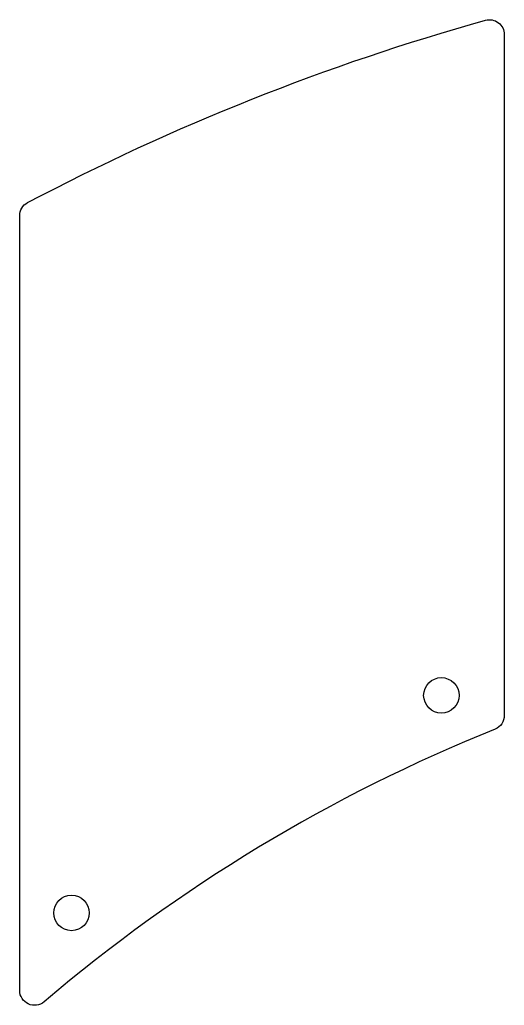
# Model space of a CAD drawing. Header units: millimetres. Extents: x -119.2 to -86.5, y -4.8 to 61.9.
import ezdxf

# ---------------------------------------------------------------- set-up
doc = ezdxf.new("R2010")
doc.units = ezdxf.units.MM
doc.layers.get('0').update_dxf_attribs({"linetype": 'CONTINUOUS'})

msp = doc.modelspace()

# ---------------------------------------------------------------- linework, layer by layer
msp.add_lwpolyline([(-86.475, 14.831, -0.305823), (-87.101, 13.904, 0.080421), (-117.577, -4.536, -0.639355), (-119.225, -3.774), (-119.225, 48.626, -0.278199), (-118.692, 49.511, -0.053161), (-87.745, 61.844, -0.49663), (-86.475, 60.881)], format="xyb", close=True)
for centre in [(-90.725, 16.186), (-115.725, 1.472)]:
    msp.add_circle(centre, 1.2)

doc.saveas('drawing.dxf')
